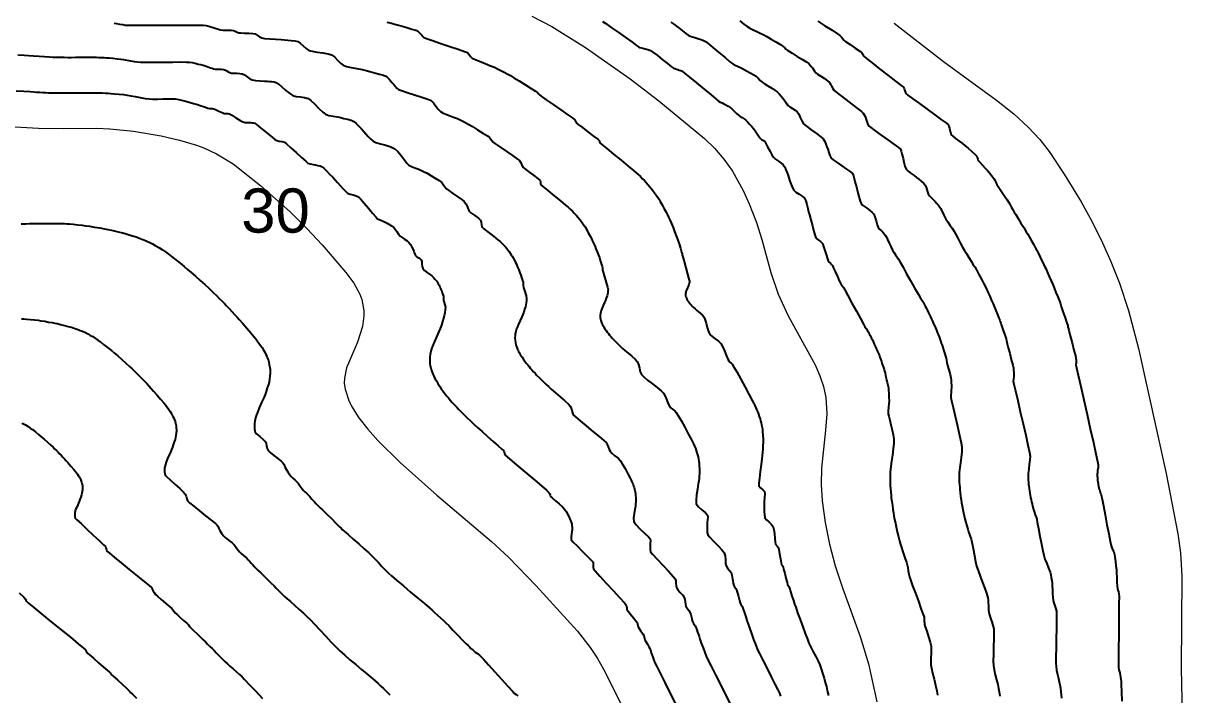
# Model space of a CAD drawing. Extents: x 27 to 849, y 0 to 853.
# Drawn here: x 312.8 to 446.2, y 231.5 to 308.7 of the extents above; entities that cross this region are included whole.
import ezdxf
from ezdxf.enums import TextEntityAlignment as Align

# ---------------------------------------------------------------- set-up
doc = ezdxf.new("R2010")
doc.units = 0
doc.header["$LTSCALE"] = 2
for name, color, linetype in [('Curva 1 m', 5, 'Continuous'), ('Curva Mestra', 1, 'Continuous'), ('TXT - TEXTO 01', 142, 'Continuous')]:
    doc.layers.add(name, color=color, linetype=linetype)
doc.styles.add('ARIAL', font='arial.ttf')

msp = doc.modelspace()

# ---------------------------------------------------------------- linework, layer by layer
at = {"layer": 'Curva 1 m', "linetype": 'Continuous', "lineweight": -3}
for points, elevation in [([(323.29, 308.72), (323.56, 308.68), (323.91, 308.61), (324.26, 308.55), (324.56, 308.5), (324.95, 308.5), (325.81, 308.49), (327, 308.49), (328.38, 308.49), (329.83, 308.5), (331.2, 308.5), (332.37, 308.5), (333.2, 308.49), (333.56, 308.49), (333.84, 308.44), (334.15, 308.36), (334.41, 308.29), (334.68, 308.21), (334.99, 308.12), (335.18, 308.06), (335.35, 307.99), (335.52, 307.94), (335.77, 307.93), (336.25, 307.92), (336.73, 307.91), (337.02, 307.89), (337.21, 307.81), (337.43, 307.7), (337.62, 307.62), (337.85, 307.59), (338.28, 307.57), (338.78, 307.55), (339.23, 307.53), (339.49, 307.49), (339.74, 307.35), (340.01, 307.16), (340.25, 307.02), (340.57, 306.97), (341.16, 306.92), (341.84, 306.87), (342.47, 306.83), (342.88, 306.79), (343.23, 306.77), (343.64, 306.73), (344.05, 306.68), (344.38, 306.6), (344.67, 306.4), (345, 306.1), (345.34, 305.8), (345.65, 305.59), (346.03, 305.49), (346.62, 305.4), (347.28, 305.3), (347.88, 305.2), (348.27, 305.08), (348.6, 304.84), (348.95, 304.48), (349.3, 304.13), (349.62, 303.88), (350, 303.75), (350.55, 303.62), (351.18, 303.5), (351.78, 303.39), (352.25, 303.29), (352.69, 303.17), (353.23, 303.02), (353.78, 302.87), (354.23, 302.72), (354.5, 302.62), (354.69, 302.47), (354.9, 302.26), (355.09, 302.04), (355.26, 301.86), (355.42, 301.68), (355.6, 301.46), (355.79, 301.25), (355.97, 301.1), (356.3, 300.97), (356.96, 300.76), (357.8, 300.49), (358.64, 300.22), (359.33, 299.98), (359.72, 299.81), (359.99, 299.55), (360.27, 299.18), (360.54, 298.82), (360.81, 298.55), (361.11, 298.38), (361.54, 298.21), (362, 298.03), (362.43, 297.88), (362.74, 297.75), (363.07, 297.6), (363.44, 297.4), (363.81, 297.21), (364.12, 297.03), (364.49, 296.82), (365.06, 296.47), (365.68, 296.08), (366.19, 295.76), (366.44, 295.58), (366.56, 295.43), (366.69, 295.24), (366.8, 295.08), (367.07, 294.89), (367.64, 294.49), (368.36, 294), (369.08, 293.5), (369.64, 293.1), (369.9, 292.91), (370.01, 292.74), (370.11, 292.54), (370.17, 292.41), (370.22, 292.28), (370.27, 292.16), (370.48, 291.99), (370.96, 291.64), (371.53, 291.21), (372.02, 290.83), (372.25, 290.64), (372.29, 290.48), (372.3, 290.29), (372.34, 290.14), (372.58, 289.92), (373.14, 289.46), (373.86, 288.87), (374.6, 288.28), (375.19, 287.8), (375.48, 287.56), (375.71, 287.35), (375.97, 287.1), (376.18, 286.88), (376.4, 286.65), (376.63, 286.38), (376.83, 286.14), (376.97, 285.95), (377.13, 285.73), (377.29, 285.5), (377.42, 285.3), (377.58, 285.03), (377.8, 284.63), (378.02, 284.23), (378.17, 283.95), (378.3, 283.66), (378.45, 283.33), (378.58, 283.04), (378.68, 282.78), (378.82, 282.43), (378.96, 282.06), (379.07, 281.76), (379.17, 281.45), (379.29, 281.07), (379.39, 280.74), (379.44, 280.57), (379.44, 280.45), (379.44, 280.33), (379.51, 280.08), (379.66, 279.55), (379.85, 278.9), (380, 278.35), (380.07, 278.07), (380.06, 277.91), (380.04, 277.73), (380.01, 277.57), (379.95, 277.37), (379.86, 277.09), (379.78, 276.85), (379.68, 276.6), (379.52, 276.24), (379.36, 275.89), (379.28, 275.68), (379.23, 275.53), (379.2, 275.35), (379.17, 275.2), (379.17, 275.04), (379.18, 274.86), (379.2, 274.7), (379.25, 274.52), (379.32, 274.31), (379.37, 274.18), (379.43, 274.04), (379.5, 273.91), (379.58, 273.78), (379.71, 273.57), (379.84, 273.38), (379.96, 273.21), (380.11, 273.02), (380.25, 272.85), (380.39, 272.68), (380.55, 272.49), (380.7, 272.33), (380.88, 272.15), (381.16, 271.87), (381.47, 271.57), (381.73, 271.32), (381.99, 271.09), (382.38, 270.77), (382.81, 270.42), (383.18, 270.08), (383.42, 269.82), (383.56, 269.49), (383.67, 269.07), (383.78, 268.65), (383.93, 268.32), (384.17, 268.07), (384.62, 267.69), (385.17, 267.26), (385.72, 266.82), (386.18, 266.44), (386.44, 266.19), (386.63, 265.84), (386.82, 265.39), (386.99, 264.97), (387.13, 264.69), (387.3, 264.51), (387.52, 264.32), (387.75, 264.14), (387.92, 263.96), (388.11, 263.65), (388.46, 263.03), (388.88, 262.27), (389.29, 261.5), (389.62, 260.89), (389.78, 260.59), (389.89, 260.35), (390.01, 260.08), (390.11, 259.84), (390.2, 259.6), (390.29, 259.33), (390.37, 259.09), (390.42, 258.85), (390.48, 258.58), (390.52, 258.34), (390.54, 258.12), (390.56, 257.81), (390.57, 257.49), (390.58, 257.21), (390.57, 256.95), (390.55, 256.65), (390.53, 256.35), (390.51, 256.09), (390.45, 255.74), (390.35, 255.15), (390.25, 254.48), (390.19, 253.87), (390.22, 253.46), (390.46, 253.12), (390.87, 252.75), (391.27, 252.41), (391.49, 252.16), (391.53, 251.91), (391.51, 251.61), (391.48, 251.3), (391.46, 251.03), (391.46, 250.76), (391.46, 250.45), (391.48, 250.15), (391.54, 249.91), (391.76, 249.62), (392.21, 249.16), (392.73, 248.63), (393.18, 248.14), (393.43, 247.82), (393.52, 247.47), (393.56, 247.02), (393.59, 246.6), (393.64, 246.32), (393.81, 246.07), (394.05, 245.81), (394.23, 245.57), (394.31, 245.26), (394.39, 244.79), (394.47, 244.33), (394.52, 244.07), (394.62, 243.9), (394.75, 243.73), (394.85, 243.57), (394.93, 243.29), (395.05, 242.81), (395.17, 242.34), (395.25, 242.07), (395.34, 241.9), (395.45, 241.73), (395.53, 241.56), (395.62, 241.33), (395.75, 240.91), (395.9, 240.45), (396.03, 240.06), (396.14, 239.74), (396.32, 239.21), (396.55, 238.56), (396.8, 237.87), (397.05, 237.22), (397.26, 236.69), (397.51, 236.16), (397.89, 235.4), (398.35, 234.51), (398.82, 233.58), (399.26, 232.74), (399.59, 232.07), (399.77, 231.69), (399.89, 231.36)], 33), ([(354.63, 308.84), (355.16, 308.71), (355.65, 308.58), (356.27, 308.4), (356.92, 308.21), (357.51, 308.04), (357.95, 307.9), (358.16, 307.82), (358.29, 307.71), (358.42, 307.57), (358.54, 307.44), (358.65, 307.32), (358.77, 307.17), (358.89, 307.06), (359.2, 306.95), (359.9, 306.71), (360.85, 306.39), (361.89, 306.04), (362.84, 305.72), (363.57, 305.47), (363.89, 305.34), (364.08, 305.15), (364.26, 304.9), (364.44, 304.71), (364.73, 304.57), (365.28, 304.35), (365.94, 304.08), (366.57, 303.83), (367.02, 303.65), (367.35, 303.48), (367.74, 303.29), (368.14, 303.08), (368.53, 302.87), (368.85, 302.69), (369.25, 302.45), (369.86, 302.08), (370.56, 301.64), (371.23, 301.22), (371.74, 300.9), (371.95, 300.76), (372.04, 300.63), (372.13, 300.51), (372.37, 300.33), (372.97, 299.92), (373.76, 299.36), (374.63, 298.75), (375.43, 298.19), (376.02, 297.78), (376.26, 297.61), (376.34, 297.47), (376.39, 297.36), (376.42, 297.29), (376.44, 297.23), (376.64, 297.08), (377.12, 296.71), (377.75, 296.23), (378.39, 295.74), (378.88, 295.37), (379.08, 295.2), (379.1, 295.08), (379.13, 294.95), (379.35, 294.76), (379.92, 294.29), (380.71, 293.65), (381.57, 292.95), (382.38, 292.29), (383, 291.77), (383.32, 291.51), (383.54, 291.31), (383.79, 291.07), (384.04, 290.83), (384.25, 290.61), (384.46, 290.39), (384.69, 290.12), (384.92, 289.85), (385.12, 289.62), (385.3, 289.37), (385.51, 289.07), (385.72, 288.77), (385.9, 288.51), (386.06, 288.23), (386.28, 287.83), (386.53, 287.39), (386.75, 286.98), (386.89, 286.7), (387.03, 286.43), (387.18, 286.1), (387.32, 285.78), (387.44, 285.49), (387.55, 285.23), (387.69, 284.87), (387.84, 284.47), (387.99, 284.09), (388.1, 283.78), (388.23, 283.36), (388.39, 282.84), (388.53, 282.39), (388.59, 282.2), (388.59, 282.14), (388.59, 282.08), (388.65, 281.85), (388.81, 281.3), (389.01, 280.59), (389.21, 279.87), (389.36, 279.3), (389.43, 279.07), (389.42, 278.94), (389.4, 278.82), (389.35, 278.66), (389.28, 278.46), (389.2, 278.27), (389.09, 278.02), (389.03, 277.87), (389, 277.75), (388.98, 277.63), (388.98, 277.51), (388.99, 277.38), (389.04, 277.24), (389.08, 277.12), (389.11, 277.05), (389.14, 276.99), (389.21, 276.87), (389.31, 276.72), (389.41, 276.59), (389.51, 276.46), (389.63, 276.33), (389.74, 276.2), (389.87, 276.07), (390.08, 275.87), (390.26, 275.69), (390.43, 275.55), (390.67, 275.36), (390.92, 275.14), (391.1, 274.94), (391.21, 274.67), (391.34, 274.23), (391.48, 273.73), (391.63, 273.26), (391.78, 272.94), (392.04, 272.68), (392.4, 272.41), (392.76, 272.14), (393.03, 271.88), (393.22, 271.55), (393.45, 271.06), (393.67, 270.53), (393.85, 270.09), (393.96, 269.88), (394.08, 269.76), (394.23, 269.63), (394.35, 269.51), (394.51, 269.24), (394.86, 268.62), (395.32, 267.78), (395.83, 266.86), (396.3, 266), (396.65, 265.34), (396.83, 265.01), (396.94, 264.78), (397.06, 264.51), (397.18, 264.24), (397.28, 264.01), (397.36, 263.78), (397.46, 263.51), (397.55, 263.24), (397.61, 263.01), (397.67, 262.78), (397.73, 262.52), (397.78, 262.25), (397.81, 262.01), (397.84, 261.72), (397.87, 261.31), (397.89, 260.88), (397.89, 260.51), (397.88, 260.17), (397.86, 259.76), (397.83, 259.36), (397.8, 259.01), (397.76, 258.63), (397.67, 257.98), (397.57, 257.19), (397.47, 256.42), (397.42, 255.82), (397.41, 255.51), (397.59, 255.3), (397.86, 255.08), (398.05, 254.86), (398.08, 254.59), (398.06, 254.18), (398.03, 253.73), (398.02, 253.36), (398.02, 253), (398.02, 252.58), (398.04, 252.18), (398.11, 251.86), (398.3, 251.61), (398.58, 251.34), (398.87, 251.07), (399.06, 250.82), (399.14, 250.49), (399.21, 250.01), (399.26, 249.48), (399.3, 249.04), (399.34, 248.82), (399.42, 248.69), (399.54, 248.56), (399.63, 248.44), (399.69, 248.2), (399.79, 247.71), (399.89, 247.14), (399.98, 246.66), (400.03, 246.44), (400.11, 246.31), (400.19, 246.19), (400.25, 245.96), (400.38, 245.48), (400.53, 244.9), (400.66, 244.42), (400.72, 244.19), (400.79, 244.06), (400.86, 243.94), (400.92, 243.76), (401.05, 243.36), (401.22, 242.86), (401.38, 242.35), (401.52, 241.94), (401.65, 241.56), (401.87, 240.94), (402.15, 240.16), (402.45, 239.33), (402.74, 238.54), (402.99, 237.88), (403.16, 237.44), (403.38, 236.98), (403.66, 236.45), (403.95, 235.9), (404.22, 235.38), (404.42, 234.94), (404.58, 234.5), (404.74, 233.98), (404.91, 233.43), (405.05, 232.9), (405.17, 232.44), (405.28, 232), (405.42, 231.41)], 34), ([(379.45, 308.89), (379.81, 308.67), (380.44, 308.23), (381.22, 307.68), (382.04, 307.09), (382.79, 306.56), (383.34, 306.16), (383.58, 306), (383.74, 305.93), (383.92, 305.88), (384.08, 305.83), (384.32, 305.77), (384.66, 305.68), (384.96, 305.58), (385.22, 305.39), (385.71, 305.02), (386.31, 304.55), (386.9, 304.08), (387.37, 303.71), (387.59, 303.55), (387.75, 303.49), (387.93, 303.44), (388.09, 303.39), (388.26, 303.33), (388.44, 303.26), (388.59, 303.19), (388.86, 302.98), (389.45, 302.5), (390.25, 301.84), (391.11, 301.13), (391.91, 300.47), (392.51, 299.97), (392.78, 299.75), (392.98, 299.65), (393.2, 299.54), (393.4, 299.45), (393.62, 299.33), (393.89, 299.18), (394.12, 299.04), (394.31, 298.87), (394.57, 298.6), (394.84, 298.33), (395.05, 298.14), (395.25, 298), (395.49, 297.86), (395.73, 297.72), (395.92, 297.58), (396.12, 297.39), (396.35, 297.12), (396.59, 296.84), (396.79, 296.59), (396.98, 296.32), (397.21, 295.98), (397.43, 295.66), (397.57, 295.48), (397.73, 295.36), (397.93, 295.23), (398.09, 295.11), (398.22, 294.9), (398.42, 294.51), (398.67, 294.03), (398.91, 293.59), (399.09, 293.31), (399.34, 293.09), (399.67, 292.87), (399.99, 292.64), (400.22, 292.43), (400.38, 292.17), (400.53, 291.85), (400.66, 291.51), (400.77, 291.22), (400.87, 290.94), (400.99, 290.56), (401.13, 290.15), (401.28, 289.77), (401.42, 289.51), (401.68, 289.28), (402.04, 289.06), (402.39, 288.84), (402.64, 288.61), (402.8, 288.29), (402.93, 287.86), (403.04, 287.41), (403.13, 287.03), (403.23, 286.67), (403.39, 286.09), (403.57, 285.41), (403.75, 284.76), (403.89, 284.25), (403.97, 284.02), (404.09, 283.91), (404.24, 283.8), (404.37, 283.71), (404.48, 283.62), (404.61, 283.51), (404.71, 283.4), (404.8, 283.17), (404.96, 282.68), (405.14, 282.12), (405.3, 281.64), (405.38, 281.4), (405.51, 281.25), (405.65, 281.12), (405.76, 280.98), (405.86, 280.84), (405.97, 280.62), (406.18, 280.15), (406.44, 279.59), (406.66, 279.1), (406.78, 278.84), (406.89, 278.68), (407.02, 278.49), (407.13, 278.32), (407.29, 278.04), (407.64, 277.4), (408.11, 276.54), (408.62, 275.62), (409.09, 274.76), (409.44, 274.12), (409.6, 273.82), (409.74, 273.6), (409.89, 273.36), (410, 273.19), (410.06, 273.07), (410.14, 272.94), (410.21, 272.81), (410.28, 272.67), (410.38, 272.48), (410.46, 272.31), (410.55, 272.12), (410.68, 271.81), (410.82, 271.51), (410.91, 271.31), (410.98, 271.16), (411.06, 270.97), (411.13, 270.81), (411.19, 270.66), (411.27, 270.47), (411.33, 270.31), (411.39, 270.13), (411.5, 269.83), (411.6, 269.52), (411.67, 269.31), (411.73, 269.12), (411.81, 268.89), (411.87, 268.69), (411.92, 268.5), (411.97, 268.21), (412.03, 267.92), (412.07, 267.69), (412.15, 267.41), (412.24, 267.09), (412.3, 266.81), (412.33, 266.54), (412.35, 266.13), (412.37, 265.68), (412.38, 265.31), (412.36, 264.97), (412.32, 264.56), (412.29, 264.16), (412.29, 263.81), (412.34, 263.52), (412.46, 263.07), (412.6, 262.52), (412.75, 261.94), (412.87, 261.39), (412.93, 260.94), (412.92, 260.44), (412.85, 259.78), (412.76, 259.05), (412.66, 258.35), (412.58, 257.78), (412.54, 257.44), (412.52, 257.09), (412.51, 256.69), (412.51, 256.29), (412.51, 255.94), (412.52, 255.59), (412.55, 255.19), (412.58, 254.79), (412.61, 254.44), (412.64, 254.13), (412.69, 253.72), (412.76, 253.26), (412.82, 252.81), (412.88, 252.44), (412.94, 252.08), (413.02, 251.66), (413.11, 251.22), (413.2, 250.8), (413.27, 250.44), (413.36, 250.08), (413.47, 249.66), (413.58, 249.22), (413.7, 248.8), (413.8, 248.44), (413.92, 248.06), (414.08, 247.61), (414.23, 247.15), (414.37, 246.74), (414.46, 246.44), (414.53, 246.12), (414.59, 245.75), (414.66, 245.37), (414.73, 245.06), (414.85, 244.7), (415.09, 244.03), (415.41, 243.17), (415.75, 242.26), (416.05, 241.43), (416.28, 240.82), (416.37, 240.56), (416.4, 240.42), (416.42, 240.26), (416.43, 240.12), (416.43, 239.96), (416.44, 239.76), (416.46, 239.58), (416.54, 239.32), (416.71, 238.8), (416.92, 238.16), (417.11, 237.54), (417.21, 237.08), (417.24, 236.7), (417.22, 236.26), (417.2, 235.79), (417.18, 235.34), (417.2, 234.96), (417.26, 234.56), (417.39, 233.98), (417.55, 233.3), (417.71, 232.6), (417.86, 231.96), (417.96, 231.46)], 36), ([(387.3, 308.85), (387.64, 308.62), (388.11, 308.26), (388.6, 307.86), (389.02, 307.51), (389.28, 307.33), (389.5, 307.24), (389.77, 307.15), (390.04, 307.08), (390.28, 307.01), (390.51, 306.93), (390.78, 306.83), (391.05, 306.72), (391.28, 306.62), (391.57, 306.39), (392.13, 305.93), (392.82, 305.35), (393.52, 304.76), (394.09, 304.29), (394.42, 304.04), (394.69, 303.88), (395.03, 303.72), (395.37, 303.57), (395.66, 303.43), (395.99, 303.25), (396.42, 303.01), (396.82, 302.78), (397.09, 302.61), (397.32, 302.4), (397.57, 302.14), (397.79, 301.93), (398.03, 301.77), (398.43, 301.52), (398.89, 301.24), (399.29, 300.99), (399.53, 300.83), (399.75, 300.6), (399.98, 300.33), (400.18, 300.08), (400.31, 299.89), (400.46, 299.66), (400.61, 299.43), (400.76, 299.25), (400.98, 299.09), (401.28, 298.9), (401.58, 298.71), (401.81, 298.51), (401.99, 298.24), (402.17, 297.86), (402.37, 297.47), (402.56, 297.16), (402.88, 296.88), (403.43, 296.47), (404.03, 296.02), (404.55, 295.63), (404.82, 295.4), (404.98, 295.13), (405.12, 294.79), (405.24, 294.49), (405.33, 294.23), (405.44, 293.86), (405.57, 293.49), (405.72, 293.21), (405.97, 293), (406.41, 292.68), (406.95, 292.31), (407.5, 291.94), (407.93, 291.62), (408.16, 291.42), (408.28, 291.17), (408.38, 290.85), (408.46, 290.52), (408.53, 290.24), (408.62, 289.9), (408.75, 289.37), (408.9, 288.78), (409.05, 288.27), (409.16, 287.98), (409.32, 287.81), (409.54, 287.64), (409.77, 287.48), (409.96, 287.35), (410.18, 287.17), (410.44, 286.95), (410.63, 286.74), (410.75, 286.45), (410.89, 285.99), (411.03, 285.52), (411.14, 285.24), (411.29, 285.05), (411.5, 284.84), (411.67, 284.67), (411.81, 284.5), (411.97, 284.3), (412.09, 284.12), (412.22, 283.86), (412.41, 283.42), (412.62, 282.96), (412.78, 282.62), (412.93, 282.38), (413.12, 282.1), (413.32, 281.82), (413.47, 281.58), (413.66, 281.25), (413.99, 280.65), (414.39, 279.91), (414.8, 279.17), (415.14, 278.55), (415.33, 278.2), (415.52, 277.89), (415.75, 277.52), (415.97, 277.17), (416.11, 276.94), (416.25, 276.7), (416.4, 276.43), (416.53, 276.19), (416.64, 275.98), (416.79, 275.69), (416.93, 275.4), (417.04, 275.19), (417.15, 274.95), (417.27, 274.68), (417.37, 274.44), (417.46, 274.24), (417.59, 273.96), (417.71, 273.68), (417.82, 273.44), (417.92, 273.2), (418.03, 272.91), (418.14, 272.64), (418.22, 272.44), (418.3, 272.2), (418.39, 271.93), (418.47, 271.69), (418.56, 271.44), (418.69, 271.06), (418.81, 270.69), (418.89, 270.44), (418.94, 270.2), (418.99, 269.93), (419.04, 269.69), (419.12, 269.37), (419.26, 268.85), (419.41, 268.31), (419.49, 267.94), (419.52, 267.68), (419.54, 267.38), (419.55, 267.08), (419.55, 266.81), (419.54, 266.55), (419.51, 266.25), (419.48, 265.95), (419.48, 265.69), (419.56, 265.31), (419.74, 264.54), (419.98, 263.52), (420.25, 262.4), (420.49, 261.33), (420.68, 260.46), (420.76, 259.94), (420.75, 259.43), (420.68, 258.8), (420.59, 258.17), (420.51, 257.64), (420.47, 257.31), (420.46, 257.06), (420.45, 256.75), (420.45, 256.45), (420.45, 256.19), (420.46, 255.93), (420.47, 255.63), (420.5, 255.32), (420.52, 255.06), (420.56, 254.76), (420.61, 254.35), (420.67, 253.93), (420.72, 253.56), (420.79, 253.22), (420.86, 252.81), (420.95, 252.41), (421.02, 252.06), (421.11, 251.72), (421.21, 251.31), (421.32, 250.91), (421.42, 250.56), (421.53, 250.22), (421.67, 249.82), (421.81, 249.41), (421.91, 249.06), (421.99, 248.69), (422.09, 248.12), (422.2, 247.47), (422.33, 246.82), (422.45, 246.3), (422.61, 245.81), (422.84, 245.15), (423.12, 244.42), (423.38, 243.74), (423.58, 243.2), (423.68, 242.92), (423.73, 242.65), (423.77, 242.33), (423.79, 242.05), (423.8, 241.82), (423.81, 241.53), (423.82, 241.22), (423.85, 240.97), (423.92, 240.71), (424.05, 240.33), (424.2, 239.89), (424.33, 239.46), (424.42, 239.09), (424.43, 238.65), (424.43, 237.92), (424.4, 237.05), (424.38, 236.16), (424.37, 235.38), (424.39, 234.86), (424.47, 234.37), (424.59, 233.8), (424.73, 233.21), (424.87, 232.67), (424.96, 232.23), (425.03, 231.83), (425.11, 231.36)], 37), ([(395.22, 308.99), (395.69, 308.59), (396.05, 308.32), (396.37, 308.13), (396.76, 307.94), (397.18, 307.75), (397.57, 307.57), (397.91, 307.41), (398.31, 307.19), (398.84, 306.89), (399.38, 306.58), (399.83, 306.32), (400.06, 306.18), (400.21, 306.04), (400.38, 305.87), (400.53, 305.73), (400.76, 305.57), (401.24, 305.27), (401.83, 304.9), (402.43, 304.53), (402.91, 304.22), (403.14, 304.07), (403.28, 303.92), (403.44, 303.74), (403.57, 303.57), (403.69, 303.39), (403.82, 303.18), (403.96, 303.02), (404.15, 302.87), (404.52, 302.63), (404.94, 302.35), (405.31, 302.09), (405.53, 301.91), (405.66, 301.72), (405.78, 301.47), (405.91, 301.21), (406.03, 301.01), (406.27, 300.81), (406.76, 300.42), (407.41, 299.93), (408.1, 299.41), (408.74, 298.92), (409.21, 298.55), (409.42, 298.37), (409.53, 298.19), (409.62, 297.97), (409.7, 297.77), (409.78, 297.52), (409.89, 297.18), (410.02, 296.91), (410.27, 296.71), (410.79, 296.33), (411.49, 295.83), (412.24, 295.3), (412.93, 294.81), (413.45, 294.42), (413.68, 294.23), (413.79, 294), (413.86, 293.7), (413.93, 293.44), (413.99, 293.16), (414.08, 292.73), (414.2, 292.28), (414.35, 291.94), (414.58, 291.69), (414.92, 291.43), (415.27, 291.19), (415.54, 290.99), (415.79, 290.78), (416.09, 290.54), (416.37, 290.29), (416.55, 290.08), (416.65, 289.86), (416.72, 289.59), (416.8, 289.31), (416.89, 289.08), (417.05, 288.88), (417.27, 288.64), (417.5, 288.41), (417.68, 288.22), (417.84, 288.04), (418.02, 287.82), (418.19, 287.6), (418.32, 287.4), (418.43, 287.18), (418.55, 286.91), (418.67, 286.63), (418.78, 286.4), (418.92, 286.18), (419.13, 285.86), (419.38, 285.5), (419.62, 285.14), (419.82, 284.84), (420.02, 284.49), (420.28, 284.01), (420.57, 283.48), (420.84, 282.98), (421.06, 282.59), (421.28, 282.22), (421.55, 281.78), (421.83, 281.34), (422.07, 280.95), (422.23, 280.69), (422.38, 280.43), (422.55, 280.13), (422.72, 279.83), (422.86, 279.56), (423.04, 279.22), (423.28, 278.75), (423.49, 278.31), (423.61, 278.06), (423.69, 277.91), (423.77, 277.72), (423.84, 277.56), (423.95, 277.33), (424.13, 276.91), (424.34, 276.45), (424.51, 276.06), (424.67, 275.68), (424.85, 275.22), (425.02, 274.8), (425.11, 274.56), (425.16, 274.41), (425.22, 274.22), (425.28, 274.06), (425.36, 273.83), (425.51, 273.39), (425.68, 272.87), (425.83, 272.42), (425.9, 272.19), (425.94, 272.03), (425.97, 271.85), (426, 271.69), (426.08, 271.38), (426.25, 270.77), (426.44, 270.04), (426.6, 269.4), (426.68, 269.06), (426.7, 268.83), (426.72, 268.55), (426.72, 268.31), (426.71, 268.08), (426.68, 267.8), (426.67, 267.56), (426.74, 267.23), (426.92, 266.45), (427.17, 265.34), (427.47, 264.04), (427.79, 262.66), (428.09, 261.34), (428.34, 260.19), (428.52, 259.35), (428.59, 258.94), (428.58, 258.5), (428.51, 257.97), (428.44, 257.48), (428.4, 257.19), (428.39, 256.95), (428.38, 256.68), (428.38, 256.44), (428.39, 256.2), (428.41, 255.93), (428.43, 255.69), (428.46, 255.49), (428.49, 255.21), (428.53, 254.93), (428.57, 254.69), (428.61, 254.46), (428.66, 254.19), (428.72, 253.92), (428.77, 253.69), (428.82, 253.46), (428.89, 253.19), (428.97, 252.92), (429.03, 252.69), (429.11, 252.46), (429.2, 252.19), (429.29, 251.92), (429.36, 251.69), (429.43, 251.33), (429.56, 250.63), (429.73, 249.74), (429.9, 248.83), (430.05, 248.04), (430.17, 247.54), (430.31, 247.1), (430.51, 246.58), (430.71, 246.05), (430.89, 245.59), (430.99, 245.29), (431.04, 244.99), (431.09, 244.64), (431.13, 244.28), (431.15, 243.98), (431.17, 243.63), (431.19, 243.16), (431.21, 242.7), (431.24, 242.36), (431.32, 242.06), (431.44, 241.73), (431.55, 241.4), (431.62, 241.11), (431.63, 240.75), (431.63, 240.04), (431.62, 239.07), (431.6, 237.98), (431.58, 236.88), (431.57, 235.9), (431.57, 235.15), (431.58, 234.75), (431.65, 234.34), (431.76, 233.85), (431.88, 233.38), (431.96, 233), (432.02, 232.66), (432.09, 232.25), (432.15, 231.85), (432.19, 231.5), (432.2, 231.11)], 38), ([(404.18, 308.94), (405, 308.42), (405.83, 307.9), (406.47, 307.49), (406.74, 307.31), (406.85, 307.19), (406.96, 307.06), (407.05, 306.92), (407.15, 306.78), (407.39, 306.62), (407.89, 306.27), (408.49, 305.86), (409.01, 305.5), (409.25, 305.32), (409.34, 305.18), (409.42, 305.01), (409.5, 304.87), (409.78, 304.64), (410.43, 304.14), (411.3, 303.46), (412.25, 302.73), (413.12, 302.06), (413.76, 301.56), (414.03, 301.35), (414.1, 301.2), (414.16, 301.04), (414.2, 300.92), (414.26, 300.75), (414.33, 300.62), (414.55, 300.44), (415.11, 300.03), (415.88, 299.47), (416.77, 298.83), (417.65, 298.19), (418.42, 297.62), (418.98, 297.22), (419.2, 297.04), (419.27, 296.85), (419.32, 296.65), (419.37, 296.44), (419.44, 296.14), (419.53, 295.89), (419.71, 295.73), (420.04, 295.47), (420.44, 295.16), (420.83, 294.87), (421.13, 294.63), (421.48, 294.33), (421.91, 293.95), (422.28, 293.62), (422.47, 293.42), (422.53, 293.27), (422.58, 293.08), (422.64, 292.92), (422.8, 292.73), (423.11, 292.41), (423.44, 292.06), (423.7, 291.78), (423.92, 291.5), (424.19, 291.17), (424.42, 290.87), (424.55, 290.68), (424.63, 290.53), (424.71, 290.34), (424.78, 290.18), (424.94, 289.94), (425.25, 289.48), (425.62, 288.92), (425.96, 288.41), (426.16, 288.09), (426.31, 287.84), (426.47, 287.53), (426.64, 287.23), (426.78, 286.97), (426.94, 286.71), (427.21, 286.27), (427.54, 285.74), (427.87, 285.21), (428.16, 284.74), (428.34, 284.44), (428.54, 284.1), (428.77, 283.69), (429, 283.29), (429.19, 282.94), (429.37, 282.58), (429.63, 282.08), (429.89, 281.55), (430.1, 281.13), (430.19, 280.94), (430.25, 280.82), (430.31, 280.69), (430.39, 280.51), (430.57, 280.11), (430.79, 279.61), (431.02, 279.1), (431.2, 278.69), (431.37, 278.28), (431.57, 277.77), (431.77, 277.26), (431.93, 276.87), (432, 276.69), (432.04, 276.57), (432.08, 276.44), (432.18, 276.16), (432.38, 275.55), (432.62, 274.83), (432.83, 274.21), (432.92, 273.94), (432.95, 273.82), (432.97, 273.69), (433.04, 273.42), (433.2, 272.78), (433.42, 271.96), (433.63, 271.13), (433.8, 270.48), (433.87, 270.19), (433.89, 270), (433.89, 269.81), (433.88, 269.63), (433.87, 269.44), (433.94, 269.1), (434.14, 268.23), (434.42, 266.96), (434.77, 265.42), (435.15, 263.74), (435.52, 262.06), (435.87, 260.51), (436.16, 259.22), (436.35, 258.32), (436.43, 257.94), (436.41, 257.63), (436.36, 257.28), (436.33, 257.06), (436.32, 256.88), (436.32, 256.69), (436.33, 256.5), (436.35, 256.31), (436.36, 256.17), (436.39, 255.98), (436.42, 255.81), (436.44, 255.66), (436.48, 255.47), (436.51, 255.31), (436.55, 255.16), (436.6, 254.97), (436.65, 254.81), (436.7, 254.66), (436.76, 254.48), (436.81, 254.31), (436.88, 253.98), (437.02, 253.21), (437.22, 252.18), (437.44, 251.04), (437.64, 249.99), (437.8, 249.18), (437.89, 248.78), (437.97, 248.52), (438.09, 248.22), (438.21, 247.92), (438.3, 247.65), (438.36, 247.32), (438.42, 246.84), (438.47, 246.34), (438.52, 245.91), (438.54, 245.52), (438.57, 244.99), (438.59, 244.45), (438.62, 243.99), (438.63, 243.74), (438.69, 243.54), (438.77, 243.32), (438.82, 243.12), (438.83, 242.79), (438.82, 242.01), (438.81, 240.9), (438.8, 239.59), (438.79, 238.22), (438.78, 236.91), (438.77, 235.79), (438.76, 235), (438.77, 234.65), (438.82, 234.36), (438.9, 234.04), (438.96, 233.77), (439, 233.54), (439.04, 233.26), (439.07, 233.02), (439.08, 232.67), (439.1, 231.86), (439.13, 230.76)], 39), ([(312.21, 305.06), (312.92, 305.02), (313.48, 304.99), (314.01, 304.96), (314.64, 304.92), (315.28, 304.88), (315.84, 304.84), (316.23, 304.82), (316.63, 304.8), (317.08, 304.79), (317.54, 304.79), (317.94, 304.78), (318.32, 304.78), (318.85, 304.79), (319.43, 304.8), (319.93, 304.8), (320.26, 304.81), (320.56, 304.8), (320.92, 304.8), (321.26, 304.79), (321.51, 304.78), (321.79, 304.77), (322.12, 304.76), (322.4, 304.75), (322.7, 304.73), (323.14, 304.68), (323.63, 304.63), (324.03, 304.59), (324.34, 304.53), (324.74, 304.46), (325.17, 304.37), (325.58, 304.3), (325.93, 304.26), (326.32, 304.24), (327.04, 304.24), (327.97, 304.24), (329, 304.25), (330.02, 304.25), (330.92, 304.26), (331.6, 304.25), (331.93, 304.24), (332.23, 304.19), (332.58, 304.11), (332.93, 304.02), (333.21, 303.95), (333.5, 303.87), (333.85, 303.76), (334.17, 303.67), (334.37, 303.6), (334.53, 303.54), (334.71, 303.47), (334.88, 303.42), (335.06, 303.41), (335.33, 303.41), (335.63, 303.41), (335.88, 303.38), (336.16, 303.27), (336.48, 303.1), (336.76, 302.98), (337.02, 302.95), (337.37, 302.95), (337.72, 302.94), (338.01, 302.9), (338.28, 302.76), (338.58, 302.55), (338.88, 302.33), (339.16, 302.19), (339.53, 302.12), (340.06, 302.08), (340.57, 302.06), (340.91, 302.04), (341.14, 302.02), (341.42, 302), (341.69, 301.96), (341.91, 301.91), (342.16, 301.73), (342.56, 301.39), (343.03, 300.99), (343.48, 300.62), (343.82, 300.4), (344.21, 300.3), (344.69, 300.24), (345.18, 300.17), (345.57, 300.06), (345.89, 299.82), (346.34, 299.4), (346.82, 298.92), (347.26, 298.5), (347.59, 298.25), (347.98, 298.12), (348.47, 298.02), (348.95, 297.94), (349.34, 297.86), (349.7, 297.77), (350.11, 297.67), (350.52, 297.56), (350.84, 297.41), (351.12, 297.19), (351.43, 296.88), (351.73, 296.55), (351.98, 296.28), (352.22, 296.01), (352.49, 295.68), (352.78, 295.37), (353.05, 295.14), (353.38, 295), (353.92, 294.85), (354.53, 294.68), (355.11, 294.49), (355.55, 294.28), (355.89, 293.96), (356.27, 293.52), (356.63, 293.04), (356.95, 292.63), (357.18, 292.39), (357.47, 292.23), (357.84, 292.09), (358.21, 291.96), (358.47, 291.86), (358.69, 291.75), (358.93, 291.63), (359.18, 291.5), (359.39, 291.38), (359.71, 291.19), (360.19, 290.91), (360.66, 290.61), (360.94, 290.41), (361.12, 290.18), (361.3, 289.9), (361.48, 289.66), (361.75, 289.46), (362.24, 289.12), (362.8, 288.74), (363.29, 288.41), (363.54, 288.21), (363.7, 287.96), (363.86, 287.66), (363.95, 287.46), (364.02, 287.27), (364.09, 287.09), (364.31, 286.92), (364.74, 286.61), (365.17, 286.29), (365.41, 286.07), (365.47, 285.84), (365.5, 285.55), (365.56, 285.32), (365.8, 285.09), (366.3, 284.68), (366.89, 284.21), (367.39, 283.81), (367.65, 283.6), (367.8, 283.46), (367.97, 283.3), (368.12, 283.15), (368.26, 283), (368.42, 282.82), (368.55, 282.65), (368.68, 282.48), (368.82, 282.28), (368.94, 282.1), (369.05, 281.92), (369.2, 281.65), (369.34, 281.38), (369.44, 281.2), (369.53, 281.01), (369.63, 280.79), (369.71, 280.59), (369.81, 280.34), (369.94, 280.01), (370.04, 279.74), (370.13, 279.46), (370.23, 279.15), (370.29, 278.95), (370.29, 278.76), (370.29, 278.57), (370.36, 278.32), (370.5, 277.86), (370.64, 277.37), (370.71, 277.07), (370.7, 276.83), (370.67, 276.56), (370.62, 276.33), (370.56, 276.12), (370.47, 275.82), (370.37, 275.5), (370.28, 275.24), (370.16, 274.97), (369.98, 274.55), (369.78, 274.1), (369.61, 273.71), (369.52, 273.48), (369.46, 273.26), (369.4, 273), (369.37, 272.77), (369.36, 272.53), (369.38, 272.25), (369.41, 272.02), (369.48, 271.75), (369.59, 271.44), (369.66, 271.23), (369.72, 271.11), (369.79, 270.96), (369.86, 270.84), (369.98, 270.63), (370.18, 270.31), (370.36, 270.04), (370.49, 269.85), (370.66, 269.64), (370.83, 269.42), (370.98, 269.24), (371.13, 269.06), (371.31, 268.85), (371.5, 268.64), (371.67, 268.46), (371.86, 268.26), (372.17, 267.95), (372.54, 267.59), (372.9, 267.23), (373.21, 266.94), (373.53, 266.65), (374.02, 266.23), (374.57, 265.76), (375.11, 265.29), (375.52, 264.91), (375.73, 264.7), (375.83, 264.48), (375.9, 264.2), (375.98, 263.92), (376.07, 263.7), (376.32, 263.46), (376.86, 263), (377.57, 262.42), (378.33, 261.78), (379.04, 261.19), (379.59, 260.73), (379.84, 260.5), (379.96, 260.28), (380.07, 260), (380.18, 259.72), (380.3, 259.5), (380.52, 259.28), (380.86, 258.99), (381.22, 258.69), (381.49, 258.41), (381.71, 258.06), (382.02, 257.51), (382.34, 256.91), (382.6, 256.41), (382.73, 256.16), (382.8, 256), (382.88, 255.82), (382.95, 255.66), (383.01, 255.5), (383.07, 255.32), (383.12, 255.16), (383.16, 255), (383.19, 254.82), (383.22, 254.66), (383.24, 254.45), (383.25, 254.16), (383.26, 253.91), (383.25, 253.67), (383.23, 253.4), (383.21, 253.16), (383.16, 252.86), (383.06, 252.36), (382.99, 251.83), (383.02, 251.41), (383.26, 251.07), (383.73, 250.6), (384.27, 250.1), (384.71, 249.68), (384.93, 249.45), (384.95, 249.22), (384.93, 248.95), (384.91, 248.7), (384.91, 248.46), (384.91, 248.18), (384.96, 247.95), (385.19, 247.67), (385.7, 247.11), (386.37, 246.41), (387.03, 245.7), (387.56, 245.12), (387.8, 244.82), (387.86, 244.6), (387.87, 244.32), (387.89, 244.04), (387.94, 243.82), (388.1, 243.58), (388.38, 243.26), (388.65, 242.94), (388.83, 242.69), (388.89, 242.46), (388.93, 242.18), (388.97, 241.91), (389.02, 241.69), (389.17, 241.45), (389.36, 241.18), (389.52, 240.94), (389.58, 240.72), (389.65, 240.44), (389.72, 240.16), (389.78, 239.94), (389.91, 239.7), (390.07, 239.43), (390.21, 239.19), (390.29, 238.98), (390.37, 238.71), (390.46, 238.43), (390.54, 238.19), (390.63, 237.91), (390.79, 237.45), (390.99, 236.91), (391.18, 236.37), (391.36, 235.94), (391.55, 235.54), (391.92, 234.79), (392.42, 233.81), (392.99, 232.68), (393.58, 231.51), (394.15, 230.4)], 32), ([(312.01, 300.93), (312.9, 300.88), (313.63, 300.85), (314.04, 300.82), (314.35, 300.8), (314.72, 300.78), (315.09, 300.75), (315.41, 300.74), (315.73, 300.72), (316.2, 300.71), (316.73, 300.7), (317.25, 300.69), (317.68, 300.69), (318.11, 300.69), (318.72, 300.7), (319.39, 300.7), (320.03, 300.71), (320.53, 300.72), (320.78, 300.72), (320.98, 300.72), (321.2, 300.71), (321.4, 300.71), (321.61, 300.7), (321.94, 300.69), (322.3, 300.68), (322.6, 300.67), (322.89, 300.64), (323.33, 300.6), (323.85, 300.55), (324.35, 300.5), (324.76, 300.45), (325.18, 300.38), (325.71, 300.28), (326.28, 300.16), (326.83, 300.07), (327.31, 300.01), (327.73, 299.99), (328.28, 299.99), (328.89, 300), (329.48, 300.01), (329.97, 300.02), (330.31, 300), (330.71, 299.93), (331.17, 299.82), (331.63, 299.71), (332, 299.61), (332.4, 299.5), (332.86, 299.36), (333.29, 299.23), (333.55, 299.15), (333.78, 299.06), (334.04, 298.96), (334.23, 298.9), (334.39, 298.89), (334.57, 298.89), (334.73, 298.88), (334.94, 298.79), (335.31, 298.61), (335.68, 298.44), (335.91, 298.34), (336.11, 298.32), (336.34, 298.32), (336.54, 298.3), (336.81, 298.14), (337.28, 297.84), (337.75, 297.53), (338.06, 297.36), (338.35, 297.31), (338.7, 297.29), (338.94, 297.28), (339.1, 297.27), (339.28, 297.25), (339.44, 297.22), (339.65, 297.06), (340.1, 296.69), (340.67, 296.23), (341.25, 295.76), (341.73, 295.39), (341.98, 295.21), (342.26, 295.15), (342.58, 295.11), (342.86, 295.04), (343.11, 294.83), (343.6, 294.39), (344.21, 293.84), (344.81, 293.28), (345.3, 292.84), (345.56, 292.63), (345.83, 292.54), (346.16, 292.48), (346.43, 292.43), (346.68, 292.37), (346.95, 292.3), (347.18, 292.21), (347.37, 292.05), (347.68, 291.75), (348.05, 291.37), (348.41, 291), (348.7, 290.7), (348.97, 290.41), (349.28, 290.05), (349.61, 289.68), (349.9, 289.37), (350.12, 289.18), (350.4, 289.06), (350.75, 288.97), (351.1, 288.87), (351.37, 288.75), (351.62, 288.51), (352.03, 288.04), (352.51, 287.46), (352.99, 286.89), (353.36, 286.44), (353.55, 286.23), (353.76, 286.13), (354.01, 286.03), (354.2, 285.96), (354.35, 285.89), (354.51, 285.8), (354.66, 285.72), (354.87, 285.6), (355.18, 285.42), (355.43, 285.24), (355.59, 285.05), (355.77, 284.76), (355.97, 284.47), (356.15, 284.24), (356.38, 284.06), (356.68, 283.87), (356.97, 283.69), (357.18, 283.51), (357.34, 283.28), (357.51, 282.98), (357.65, 282.69), (357.73, 282.51), (357.79, 282.35), (357.85, 282.16), (357.92, 282.01), (358.1, 281.87), (358.38, 281.69), (358.58, 281.51), (358.64, 281.31), (358.67, 281.02), (358.7, 280.73), (358.77, 280.51), (358.98, 280.29), (359.32, 280.02), (359.65, 279.77), (359.82, 279.65), (359.94, 279.54), (360.05, 279.42), (360.16, 279.3), (360.27, 279.17), (360.37, 279.04), (360.46, 278.89), (360.54, 278.76), (360.64, 278.58), (360.71, 278.44), (360.78, 278.29), (360.85, 278.14), (360.9, 278.02), (360.96, 277.85), (361.01, 277.71), (361.08, 277.52), (361.14, 277.32), (361.14, 277.17), (361.14, 276.98), (361.15, 276.82), (361.21, 276.61), (361.3, 276.33), (361.36, 276.07), (361.34, 275.78), (361.29, 275.41), (361.23, 275.08), (361.16, 274.8), (361.03, 274.4), (360.9, 273.98), (360.77, 273.63), (360.62, 273.27), (360.38, 272.72), (360.12, 272.11), (359.89, 271.59), (359.77, 271.29), (359.68, 270.99), (359.61, 270.64), (359.56, 270.33), (359.56, 270.1), (359.56, 269.83), (359.59, 269.56), (359.62, 269.33), (359.68, 269.08), (359.78, 268.77), (359.89, 268.48), (359.96, 268.29), (360.04, 268.12), (360.13, 267.93), (360.22, 267.76), (360.33, 267.58), (360.51, 267.28), (360.71, 266.96), (360.89, 266.69), (361.06, 266.45), (361.28, 266.16), (361.51, 265.88), (361.71, 265.63), (361.91, 265.39), (362.16, 265.11), (362.41, 264.83), (362.63, 264.59), (362.88, 264.33), (363.3, 263.92), (363.79, 263.43), (364.28, 262.95), (364.68, 262.57), (365.04, 262.24), (365.58, 261.76), (366.22, 261.2), (366.87, 260.63), (367.45, 260.12), (367.87, 259.75), (368.05, 259.57), (368.11, 259.42), (368.16, 259.23), (368.22, 259.07), (368.46, 258.86), (369.03, 258.38), (369.82, 257.71), (370.73, 256.94), (371.64, 256.18), (372.43, 255.51), (373.01, 255.02), (373.24, 254.81), (373.32, 254.65), (373.4, 254.46), (373.47, 254.31), (373.65, 254.14), (374.01, 253.82), (374.43, 253.45), (374.82, 253.1), (375.06, 252.86), (375.24, 252.58), (375.44, 252.22), (375.6, 251.9), (375.68, 251.73), (375.73, 251.61), (375.79, 251.48), (375.83, 251.36), (375.87, 251.23), (375.9, 251.11), (375.92, 250.98), (375.94, 250.82), (375.94, 250.61), (375.93, 250.42), (375.92, 250.23), (375.88, 250.01), (375.82, 249.65), (375.82, 249.36), (376.03, 249.1), (376.5, 248.61), (377.11, 248.01), (377.71, 247.42), (378.17, 246.95), (378.36, 246.75), (378.37, 246.56), (378.36, 246.37), (378.36, 246.18), (378.38, 246), (378.6, 245.74), (379.14, 245.15), (379.87, 244.35), (380.67, 243.49), (381.4, 242.69), (381.95, 242.09), (382.17, 241.82), (382.2, 241.67), (382.21, 241.48), (382.24, 241.32), (382.38, 241.13), (382.66, 240.78), (383, 240.36), (383.28, 240.01), (383.42, 239.82), (383.46, 239.66), (383.49, 239.47), (383.52, 239.32), (383.64, 239.13), (383.85, 238.82), (384.06, 238.51), (384.18, 238.32), (384.22, 238.16), (384.26, 237.97), (384.31, 237.82), (384.41, 237.62), (384.59, 237.32), (384.77, 237.01), (384.88, 236.82), (384.94, 236.66), (384.99, 236.48), (385.04, 236.32), (385.11, 236.12), (385.22, 235.81), (385.34, 235.47), (385.46, 235.19), (385.63, 234.84), (386.02, 234.05), (386.58, 232.93), (387.26, 231.59), (387.99, 230.14)], 31), ([(312.59, 285.65), (313.12, 285.66), (313.56, 285.67), (313.98, 285.67), (314.56, 285.67), (315.21, 285.68), (315.84, 285.69), (316.36, 285.7), (316.65, 285.7), (316.93, 285.69), (317.25, 285.68), (317.57, 285.67), (317.85, 285.65), (318.14, 285.63), (318.58, 285.59), (319.1, 285.54), (319.6, 285.49), (320.01, 285.43), (320.46, 285.37), (321.03, 285.27), (321.63, 285.17), (322.17, 285.07), (322.56, 284.99), (322.96, 284.91), (323.42, 284.8), (323.88, 284.69), (324.26, 284.6), (324.65, 284.49), (325.12, 284.35), (325.54, 284.22), (325.8, 284.14), (326.02, 284.06), (326.27, 283.97), (326.48, 283.89), (326.7, 283.8), (327.02, 283.65), (327.38, 283.49), (327.67, 283.35), (327.98, 283.17), (328.4, 282.92), (328.83, 282.65), (329.19, 282.41), (329.47, 282.2), (329.87, 281.89), (330.36, 281.51), (330.87, 281.11), (331.34, 280.73), (331.73, 280.4), (332.13, 280.06), (332.63, 279.62), (333.17, 279.14), (333.69, 278.67), (334.13, 278.27), (334.43, 277.99), (334.71, 277.72), (335.03, 277.41), (335.37, 277.07), (335.68, 276.76), (335.95, 276.48), (336.21, 276.21), (336.51, 275.9), (336.82, 275.56), (337.12, 275.24), (337.37, 274.97), (337.65, 274.65), (338.06, 274.19), (338.53, 273.65), (338.98, 273.12), (339.35, 272.69), (339.56, 272.44), (339.73, 272.21), (339.93, 271.94), (340.12, 271.67), (340.28, 271.44), (340.42, 271.19), (340.59, 270.89), (340.73, 270.61), (340.82, 270.44), (340.89, 270.28), (340.96, 270.1), (341.01, 269.94), (341.06, 269.74), (341.12, 269.44), (341.17, 269.13), (341.2, 268.94), (341.21, 268.78), (341.22, 268.6), (341.21, 268.44), (341.19, 268.19), (341.15, 267.8), (341.09, 267.46), (341.02, 267.17), (340.89, 266.78), (340.75, 266.36), (340.63, 266.01), (340.48, 265.64), (340.24, 265.09), (339.97, 264.49), (339.75, 263.97), (339.63, 263.67), (339.54, 263.34), (339.46, 262.96), (339.42, 262.71), (339.41, 262.55), (339.41, 262.37), (339.41, 262.21), (339.42, 262.05), (339.44, 261.86), (339.48, 261.71), (339.66, 261.52), (340.03, 261.21), (340.41, 260.87), (340.65, 260.61), (340.74, 260.38), (340.81, 260.09), (340.89, 259.8), (340.99, 259.57), (341.21, 259.35), (341.63, 259.02), (342.09, 258.65), (342.49, 258.35), (342.69, 258.18), (342.78, 258.02), (342.87, 257.82), (342.95, 257.65), (343.07, 257.45), (343.26, 257.12), (343.47, 256.8), (343.62, 256.58), (343.81, 256.4), (344.05, 256.22), (344.24, 256.04), (344.42, 255.83), (344.66, 255.5), (344.9, 255.18), (345.06, 254.98), (345.22, 254.83), (345.4, 254.67), (345.56, 254.53), (345.74, 254.33), (346.02, 254.01), (346.3, 253.69), (346.48, 253.49), (346.64, 253.33), (346.82, 253.16), (346.98, 253.01), (347.23, 252.76), (347.72, 252.28), (348.29, 251.72), (348.78, 251.23), (349.04, 250.98), (349.2, 250.82), (349.38, 250.64), (349.54, 250.48), (349.74, 250.3), (350.17, 249.92), (350.75, 249.41), (351.4, 248.84), (352.03, 248.28), (352.56, 247.81), (352.91, 247.49), (353.26, 247.13), (353.66, 246.71), (354.07, 246.26), (354.47, 245.84), (354.82, 245.49), (355.17, 245.17), (355.77, 244.66), (356.53, 244.01), (357.37, 243.31), (358.21, 242.6), (358.95, 241.98), (359.53, 241.49), (359.84, 241.22), (360.13, 240.96), (360.47, 240.66), (360.82, 240.35), (361.15, 240.04), (361.43, 239.77), (361.75, 239.45), (362.24, 238.94), (362.81, 238.36), (363.35, 237.8), (363.77, 237.37), (363.97, 237.16), (364.12, 237.01), (364.3, 236.84), (364.44, 236.72), (364.55, 236.62), (364.67, 236.51), (364.78, 236.42), (364.98, 236.27), (365.27, 236.04), (365.53, 235.83), (365.79, 235.55), (366.33, 234.95), (367.05, 234.15), (367.83, 233.29), (368.54, 232.51), (369.07, 231.92), (369.32, 231.66), (369.49, 231.53), (369.71, 231.4)], 29), ([(312.62, 274.74), (312.91, 274.73), (313.2, 274.7), (313.65, 274.66), (314.13, 274.61), (314.53, 274.56), (314.86, 274.51), (315.29, 274.44), (315.74, 274.36), (316.15, 274.29), (316.44, 274.23), (316.74, 274.17), (317.09, 274.09), (317.43, 274.01), (317.71, 273.93), (318, 273.85), (318.36, 273.75), (318.68, 273.65), (318.87, 273.59), (319.03, 273.53), (319.22, 273.47), (319.38, 273.4), (319.62, 273.3), (319.97, 273.14), (320.27, 273), (320.5, 272.86), (320.82, 272.68), (321.14, 272.47), (321.41, 272.29), (321.67, 272.1), (322.07, 271.79), (322.52, 271.44), (322.96, 271.08), (323.32, 270.79), (323.69, 270.47), (324.16, 270.06), (324.64, 269.62), (325.06, 269.24), (325.34, 268.98), (325.61, 268.72), (325.92, 268.42), (326.23, 268.11), (326.48, 267.85), (326.73, 267.59), (327.02, 267.28), (327.31, 266.98), (327.55, 266.71), (327.81, 266.41), (328.2, 265.97), (328.62, 265.48), (328.98, 265.06), (329.19, 264.82), (329.37, 264.58), (329.57, 264.3), (329.73, 264.07), (329.88, 263.81), (330.04, 263.51), (330.14, 263.31), (330.21, 263.13), (330.28, 262.94), (330.33, 262.72), (330.39, 262.41), (330.42, 262.19), (330.43, 262), (330.43, 261.82), (330.41, 261.62), (330.38, 261.33), (330.34, 261.08), (330.28, 260.87), (330.19, 260.57), (330.08, 260.25), (329.99, 259.99), (329.88, 259.72), (329.7, 259.3), (329.5, 258.85), (329.33, 258.46), (329.24, 258.23), (329.18, 257.99), (329.12, 257.7), (329.08, 257.52), (329.07, 257.33), (329.08, 257.14), (329.09, 256.95), (329.13, 256.77), (329.31, 256.59), (329.73, 256.2), (330.27, 255.71), (330.82, 255.21), (331.25, 254.8), (331.46, 254.58), (331.55, 254.34), (331.63, 254.04), (331.72, 253.8), (331.94, 253.59), (332.43, 253.18), (333.09, 252.65), (333.79, 252.09), (334.44, 251.57), (334.92, 251.18), (335.13, 251.01), (335.2, 250.89), (335.26, 250.74), (335.32, 250.61), (335.44, 250.4), (335.64, 250.08), (335.82, 249.81), (336.06, 249.59), (336.44, 249.27), (336.83, 248.96), (337.08, 248.73), (337.22, 248.56), (337.38, 248.34), (337.54, 248.12), (337.69, 247.94), (337.89, 247.74), (338.18, 247.49), (338.48, 247.23), (338.69, 247.03), (338.85, 246.86), (339.03, 246.65), (339.22, 246.43), (339.38, 246.25), (339.58, 246.06), (339.85, 245.8), (340.14, 245.52), (340.38, 245.29), (340.61, 245.06), (340.96, 244.72), (341.34, 244.35), (341.68, 244.01), (341.92, 243.77), (342.15, 243.54), (342.42, 243.27), (342.69, 242.99), (342.92, 242.76), (343.16, 242.55), (343.55, 242.21), (344.04, 241.78), (344.57, 241.32), (345.05, 240.89), (345.45, 240.52), (345.81, 240.15), (346.32, 239.61), (346.93, 238.97), (347.57, 238.28), (348.21, 237.6), (348.8, 236.99), (349.28, 236.52), (349.77, 236.08), (350.38, 235.54), (351.06, 234.97), (351.73, 234.42), (352.32, 233.92), (352.78, 233.54), (353.04, 233.32), (353.32, 233.08), (353.64, 232.79), (353.96, 232.49), (354.23, 232.24), (354.52, 231.94), (354.96, 231.49)], 28), ([(312.67, 262.74), (312.87, 262.64), (313.09, 262.52), (313.38, 262.34), (313.63, 262.17), (313.87, 262), (314.22, 261.73), (314.59, 261.43), (314.9, 261.17), (315.23, 260.89), (315.63, 260.54), (316, 260.2), (316.25, 259.97), (316.43, 259.79), (316.64, 259.59), (316.84, 259.39), (317.01, 259.21), (317.18, 259.04), (317.37, 258.84), (317.56, 258.63), (317.73, 258.45), (317.96, 258.19), (318.3, 257.79), (318.63, 257.41), (318.82, 257.19), (318.94, 257.03), (319.07, 256.85), (319.18, 256.69), (319.28, 256.52), (319.39, 256.31), (319.45, 256.19), (319.5, 256.07), (319.54, 255.94), (319.57, 255.8), (319.62, 255.58), (319.64, 255.44), (319.65, 255.32), (319.65, 255.19), (319.63, 255.07), (319.61, 254.87), (319.58, 254.7), (319.53, 254.5), (319.44, 254.22), (319.35, 253.97), (319.25, 253.73), (319.09, 253.36), (318.94, 253.01), (318.85, 252.8), (318.81, 252.63), (318.77, 252.44), (318.75, 252.32), (318.74, 252.2), (318.74, 252.08), (318.75, 251.95), (318.78, 251.82), (318.97, 251.63), (319.47, 251.18), (320.14, 250.55), (320.88, 249.87), (321.56, 249.24), (322.07, 248.76), (322.28, 248.54), (322.34, 248.38), (322.39, 248.18), (322.45, 248.02), (322.69, 247.81), (323.28, 247.33), (324.09, 246.66), (325.02, 245.91), (325.95, 245.15), (326.76, 244.5), (327.34, 244.03), (327.57, 243.83), (327.63, 243.7), (327.7, 243.57), (327.77, 243.43), (327.9, 243.22), (328.03, 243.04), (328.26, 242.83), (328.7, 242.45), (329.22, 242.01), (329.67, 241.63), (329.91, 241.43), (330.04, 241.26), (330.18, 241.06), (330.32, 240.89), (330.51, 240.72), (330.86, 240.4), (331.27, 240.03), (331.62, 239.72), (331.82, 239.54), (331.96, 239.37), (332.13, 239.18), (332.28, 239.02), (332.45, 238.84), (332.78, 238.53), (333.16, 238.16), (333.53, 237.82), (333.78, 237.58), (334.01, 237.34), (334.29, 237.07), (334.57, 236.8), (334.8, 236.56), (335.02, 236.34), (335.33, 236.03), (335.67, 235.67), (336.01, 235.33), (336.3, 235.05), (336.59, 234.79), (336.95, 234.48), (337.33, 234.15), (337.69, 233.83), (337.99, 233.56), (338.28, 233.26), (338.81, 232.7), (339.53, 231.95), (340.35, 231.08)], 27), ([(312.36, 243.21), (312.89, 242.71), (313.1, 242.51), (313.14, 242.38), (313.19, 242.25), (313.43, 242.04), (314.06, 241.53), (314.97, 240.78), (316.04, 239.9), (317.17, 238.98), (318.24, 238.11), (319.14, 237.37), (319.77, 236.86), (320, 236.66), (320.04, 236.6), (320.07, 236.53), (320.14, 236.41), (320.24, 236.26), (320.43, 236.09), (320.89, 235.7), (321.48, 235.19), (322.07, 234.69), (322.53, 234.29), (322.74, 234.12), (322.84, 233.98), (322.94, 233.85), (323.17, 233.64), (323.65, 233.21), (324.23, 232.69), (324.71, 232.25), (324.94, 232.04), (325.06, 231.91), (325.17, 231.78), (325.39, 231.57), (325.86, 231.12)], 26)]:
    msp.add_lwpolyline(points, dxfattribs=dict(at, elevation=elevation))
at = {"layer": 'Curva Mestra', "lineweight": 0}
for points, elevation in [([(371.29, 309.54), (373.59, 308.34), (377.46, 305.93), (382.62, 302.31), (385.91, 299.77), (391.15, 295.47), (392.32, 294.34), (393.4, 293.1), (394.37, 291.71), (395.62, 289.46), (396.31, 287.94), (397.12, 285.8), (397.74, 283.83), (398.78, 280.06), (399.63, 277.56), (400.78, 275.06), (403.88, 269.44), (404.44, 268.19), (404.86, 266.94), (405.11, 265.69), (405.21, 263.81), (405.09, 261.94), (404.61, 257.56), (404.57, 255.69), (404.69, 253.81), (405.03, 251.31), (405.53, 248.81), (406.19, 246.31), (407.01, 243.81), (409.07, 238.19), (410.01, 235.06), (410.96, 230.69)], 35), ([(412.97, 308.72), (418.63, 304.32), (424.72, 299.85), (426.71, 298.28), (428.39, 296.76), (429.72, 295.33), (430.78, 293.96), (432.51, 291.35), (434.46, 288.19), (435.52, 286.31), (436.77, 283.81), (437.89, 281.31), (438.89, 278.81), (439.93, 275.69), (441.06, 271.31), (444.26, 256.94), (445.6, 250.02), (445.88, 247.84), (446.03, 245.13), (445.96, 234.54), (446.16, 225.69)], 40), ([(309.78, 296.9), (314.59, 296.65), (317.43, 296.6), (321.3, 296.64), (322.79, 296.58), (325.5, 296.31), (328.68, 295.76), (330.8, 295.26), (332.73, 294.69), (333.58, 294.38), (335.06, 293.7), (336.97, 292.53), (340.15, 290.02), (343.52, 287.01), (345.42, 285.12), (347.2, 283.22), (349.93, 280.07), (350.83, 278.82), (351.51, 277.56), (351.74, 276.94), (351.98, 275.69), (352, 275.07), (351.85, 273.84), (351.27, 272.03), (350.01, 269.1), (349.76, 267.9), (349.74, 267.28), (349.83, 266.65), (350.25, 265.35), (350.58, 264.69), (351.41, 263.35), (352.44, 262.03), (353.59, 260.73), (356.15, 258.19), (360.37, 254.45), (366.65, 249.12), (368.63, 247.31), (371.8, 244.04), (376.54, 238.82), (378.02, 236.94), (378.84, 235.69), (379.55, 234.44), (385.83, 221.94)], 30)]:
    msp.add_lwpolyline(points, dxfattribs=dict(at, elevation=elevation)).dxf.unprotected_set("ltscale", 0)

# ---------------------------------------------------------------- texts
at = {"layer": 'TXT - TEXTO 01', "style": 'ARIAL'}
msp.add_text('30', height=5.08, dxfattribs=at).set_placement((341.83, 283.11, 30), align=Align.BOTTOM_CENTER)

doc.saveas('drawing.dxf')
